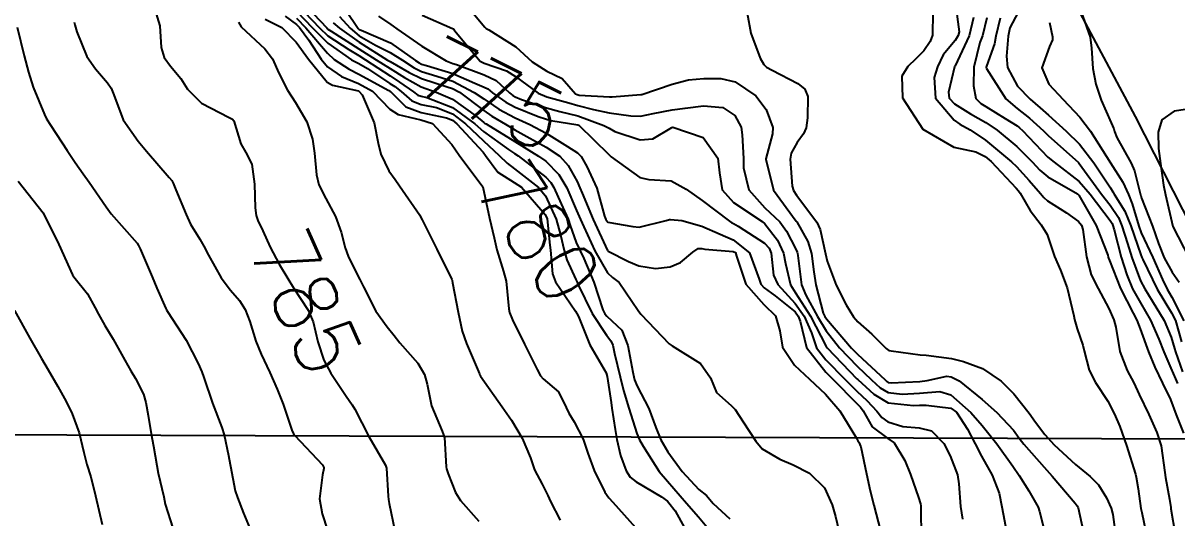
# Model space of a CAD drawing. Header units: metres. Extents: x 307586 to 320046, y 7427249 to 7434250.
# Drawn here: x 318234.5 to 318308, y 7430257.8 to 7430289.3 of the extents above; entities that cross this region are included whole.
import ezdxf
from ezdxf.enums import TextEntityAlignment as Align

# ---------------------------------------------------------------- set-up
doc = ezdxf.new("R2010")
doc.units = ezdxf.units.M
doc.header["$MEASUREMENT"] = 0
doc.linetypes.add('CONTINUO', pattern=[0])
for name, color, linetype in [('Cotas', 45, 'Continuous'), ('Curvas de Nivel 1m', 11, 'Continuous'), ('Curvas de Nivel 5m', 15, 'Continuous'), ('TEXTO', 45, 'Continuous'), ('Vias Primárias', 230, 'Continuous')]:
    doc.layers.add(name, color=color, linetype=linetype)
doc.styles.add('Style-STANDARD', font='STANDARD.shx')

msp = doc.modelspace()

# ---------------------------------------------------------------- linework, layer by layer
at = {"layer": 'Curvas de Nivel 1m', "flags": 128}
for points, elevation in [([(318252.141, 7430290.797), (318253.814, 7430289.011), (318253.892, 7430288.938), (318254.1, 7430288.797), (318255.873, 7430287.675), (318256.978, 7430286.969), (318257.857, 7430286.416), (318258.765, 7430285.859), (318259.846, 7430285.265), (318260.796, 7430284.92), (318261.839, 7430284.472), (318263.336, 7430283.387), (318263.824, 7430282.991), (318263.883, 7430282.949), (318263.985, 7430282.888), (318265.807, 7430281.775), (318267.315, 7430280.845), (318267.79, 7430280.512), (318268.625, 7430279.671), (318269.119, 7430278.82), (318269.751, 7430277.372), (318270.002, 7430276.807), (318270.211, 7430276.332), (318270.9, 7430274.798), (318271.709, 7430273.408), (318272.026, 7430273.105), (318272.465, 7430272.779), (318273.677, 7430271.008), (318273.846, 7430270.758), (318275.654, 7430268.872), (318275.843, 7430268.738), (318277.636, 7430267.616), (318278.281, 7430266.71), (318278.677, 7430265.768), (318279.606, 7430264.95), (318279.86, 7430264.687), (318280.374, 7430263.904), (318281.164, 7430262.674), (318281.576, 7430262.183), (318282.697, 7430261.522), (318283.561, 7430261.161), (318284.588, 7430260.63), (318285.544, 7430259.706), (318286.032, 7430258.615), (318286.256, 7430257.878), (318286.56, 7430256.609)], 778), ([(318262.373, 7430290.905), (318263.895, 7430289.06), (318263.984, 7430288.979), (318264.15, 7430288.886), (318265.877, 7430287.816), (318266.905, 7430286.85), (318267.857, 7430286.261), (318268.823, 7430285.796), (318269.685, 7430284.812), (318269.793, 7430284.761), (318269.842, 7430284.749), (318269.919, 7430284.732), (318271.841, 7430284.618), (318272.015, 7430284.614), (318273.843, 7430284.759), (318273.897, 7430284.769), (318275.85, 7430285.427), (318276.882, 7430285.7), (318277.854, 7430285.779), (318278.935, 7430285.785), (318279.852, 7430285.579), (318281.18, 7430284.677), (318281.834, 7430283.813), (318282.25, 7430282.666), (318282.231, 7430282.252), (318281.813, 7430280.67), (318281.811, 7430280.651), (318282.296, 7430278.665), (318283.744, 7430276.696), (318283.78, 7430276.649), (318284.498, 7430275.399), (318284.721, 7430274.63), (318284.874, 7430273.465), (318285.007, 7430272.627), (318285.474, 7430270.824), (318285.57, 7430270.621), (318285.671, 7430270.471), (318287.273, 7430268.604), (318287.647, 7430268.22), (318289.413, 7430266.573), (318289.523, 7430266.473), (318289.621, 7430266.413), (318289.794, 7430266.396), (318291.622, 7430266.484), (318292.103, 7430266.543), (318293.346, 7430266.805), (318293.627, 7430266.774), (318294.135, 7430266.515), (318295.611, 7430265.323), (318296.538, 7430264.491), (318297.592, 7430263.378), (318297.973, 7430262.86), (318298.264, 7430262.47), (318299.561, 7430261.016), (318300.076, 7430260.445), (318301.536, 7430258.708), (318301.663, 7430258.557), (318301.727, 7430258.427), (318302.045, 7430256.949)], 772), ([(318251.908, 7430290.531), (318253.348, 7430289.015), (318253.885, 7430288.507), (318255.227, 7430287.635), (318255.867, 7430287.253), (318256.291, 7430286.976), (318257.853, 7430285.95), (318258.462, 7430285.563), (318259.345, 7430284.937), (318259.634, 7430284.726), (318259.84, 7430284.651), (318260.191, 7430284.575), (318261.833, 7430283.938), (318263.261, 7430282.896), (318263.816, 7430282.419), (318265.403, 7430281.262), (318265.795, 7430281.013), (318266.024, 7430280.858), (318267.779, 7430279.491), (318268.105, 7430279.164), (318268.299, 7430278.832), (318268.773, 7430277.809), (318269.209, 7430276.818), (318269.347, 7430276.424), (318269.728, 7430275.342), (318269.97, 7430274.808), (318270.205, 7430274.318), (318270.85, 7430272.799), (318271.43, 7430271.039), (318271.538, 7430270.791), (318271.671, 7430270.635), (318272.635, 7430269.748), (318273.013, 7430268.77), (318273.33, 7430267.062), (318273.393, 7430266.763), (318273.442, 7430266.583), (318273.617, 7430266.176), (318274.346, 7430264.753), (318274.791, 7430263.548), (318275.117, 7430262.745), (318275.572, 7430261.99), (318276.481, 7430260.731), (318277.542, 7430259.591), (318278.029, 7430259.204), (318278.46, 7430258.706), (318279.518, 7430257.722)], 779), ([(318280.63, 7430289.959), (318280.862, 7430288.68), (318281.449, 7430287.094), (318281.683, 7430286.672), (318281.861, 7430286.513), (318282.211, 7430286.315), (318283.851, 7430285.479), (318284.307, 7430285.103), (318284.493, 7430284.64), (318284.475, 7430283.286), (318284.375, 7430282.642), (318284.206, 7430282.255), (318283.809, 7430281.718), (318283.432, 7430281.02), (318283.368, 7430280.654), (318283.5, 7430278.928), (318283.581, 7430278.652), (318283.769, 7430278.358), (318285.063, 7430276.63), (318285.283, 7430276.169), (318285.617, 7430274.621), (318285.718, 7430274.138), (318286.296, 7430272.614), (318286.938, 7430271.353), (318287.394, 7430270.603), (318287.67, 7430270.269), (318288.561, 7430269.486), (318289.475, 7430268.573), (318289.651, 7430268.455), (318289.801, 7430268.418), (318291.647, 7430268.178), (318292.039, 7430268.152), (318293.644, 7430267.931), (318294.41, 7430267.744), (318295.635, 7430267.296), (318296.819, 7430266.488), (318297.621, 7430265.688), (318298.603, 7430264.465), (318299.012, 7430263.874), (318299.589, 7430263.094), (318300.195, 7430262.444), (318301.564, 7430261.182), (318302.494, 7430260.416), (318303.025, 7430259.886), (318303.539, 7430259.056), (318303.824, 7430258.397), (318303.935, 7430257.99), (318304.141, 7430256.394)], 771), ([(318293.913, 7430290.53), (318294.13, 7430288.762), (318294.084, 7430288.527), (318293.89, 7430288.201), (318293.124, 7430287.294), (318292.748, 7430286.541), (318292.543, 7430285.856), (318292.638, 7430284.542), (318293.829, 7430283.126), (318294.187, 7430282.885), (318294.834, 7430282.515), (318295.813, 7430281.859), (318297.479, 7430280.483), (318297.79, 7430280.173), (318298.605, 7430279.292), (318299.331, 7430278.457), (318299.527, 7430278.21), (318299.768, 7430277.983), (318300.977, 7430277.221), (318301.755, 7430276.667), (318301.93, 7430276.428), (318302.019, 7430276.156), (318302.257, 7430274.422), (318302.563, 7430273.269), (318302.992, 7430272.411), (318303.684, 7430271.117), (318303.991, 7430270.397), (318304.126, 7430269.938), (318304.381, 7430268.393), (318304.844, 7430267.185), (318305.263, 7430266.384), (318305.622, 7430265.653), (318306.22, 7430264.374), (318306.741, 7430263.219), (318307.015, 7430262.366), (318307.257, 7430260.664), (318307.296, 7430260.363), (318307.539, 7430258.963), (318307.622, 7430258.447), (318307.635, 7430258.358), (318307.91, 7430256.747)], 769), ([(318301.909, 7430290.046), (318302.485, 7430288.424), (318302.578, 7430287.731), (318302.651, 7430286.422), (318302.847, 7430285.431), (318303.196, 7430284.416), (318303.828, 7430282.957), (318304, 7430282.583), (318304.051, 7430282.407), (318304.191, 7430282.031), (318305.103, 7430280.39), (318305.309, 7430279.908), (318305.696, 7430278.381), (318305.713, 7430278.322), (318305.771, 7430278.152), (318306.457, 7430276.373), (318306.838, 7430275.268), (318307.209, 7430274.365), (318307.714, 7430273.449), (318308.155, 7430272.801)], 763), ([(318237.715, 7430289.382), (318237.763, 7430289.201), (318237.886, 7430288.771), (318238.526, 7430287.19), (318239.077, 7430286.403), (318239.846, 7430285.507), (318240.069, 7430285.168), (318240.252, 7430284.751), (318240.846, 7430283.16), (318241.799, 7430281.784), (318242.326, 7430281.145), (318243.776, 7430279.468), (318243.933, 7430279.286), (318244.022, 7430279.126), (318244.191, 7430278.7), (318244.853, 7430277.113), (318245.139, 7430276.511), (318245.727, 7430275.536), (318245.982, 7430275.097), (318246.28, 7430274.529), (318247.088, 7430273.086), (318247.685, 7430272.301), (318248.255, 7430271.645), (318248.623, 7430271.066), (318248.907, 7430270.303), (318249.294, 7430269.055), (318249.64, 7430268.211), (318250.198, 7430267.044), (318250.665, 7430265.987), (318251.037, 7430265.036), (318251.586, 7430263.382), (318251.697, 7430263.142), (318251.789, 7430263.027), (318253.555, 7430261.159), (318253.625, 7430260.999), (318253.634, 7430260.918), (318253.548, 7430260.514), (318253.353, 7430259.003), (318253.518, 7430258.029), (318253.865, 7430256.996)], 786), ([(318248.188, 7430289.368), (318248.352, 7430289.073), (318249.872, 7430287.677), (318250.353, 7430287.045), (318250.759, 7430286.136), (318251.31, 7430285.035), (318251.835, 7430284.251), (318252.541, 7430283.023), (318252.906, 7430281.919), (318253.031, 7430281.018), (318253.159, 7430279.637), (318253.323, 7430279.014), (318253.76, 7430278.142), (318254.375, 7430277.001), (318254.731, 7430275.993), (318255.002, 7430274.991), (318255.19, 7430274.458), (318255.707, 7430273.387), (318255.927, 7430272.978), (318256.162, 7430272.51), (318256.938, 7430270.967), (318257.663, 7430269.965), (318258.113, 7430269.409), (318258.486, 7430268.947), (318259.634, 7430267.652), (318260.059, 7430266.926), (318260.227, 7430266.313), (318260.495, 7430264.921), (318261.185, 7430263.316), (318261.326, 7430262.913), (318261.426, 7430261.04), (318261.449, 7430260.911), (318261.55, 7430260.583), (318262.028, 7430259.393), (318262.341, 7430258.898), (318263.513, 7430257.578)], 784), ([(318249.898, 7430289.578), (318250.947, 7430289.039), (318251.879, 7430288.105), (318252.656, 7430287.022), (318253.848, 7430285.562), (318254.195, 7430285.354), (318255.843, 7430284.995), (318255.872, 7430284.98), (318256.069, 7430284.749), (318256.849, 7430282.97), (318257.104, 7430281.666), (318257.27, 7430280.965), (318257.782, 7430279.893), (318258.172, 7430279.349), (318258.458, 7430278.95), (318259.745, 7430277.07), (318259.823, 7430276.929), (318259.898, 7430276.772), (318260.846, 7430274.919), (318261.705, 7430273.143), (318261.783, 7430272.988), (318261.811, 7430272.908), (318261.843, 7430272.766), (318262.192, 7430270.902), (318262.45, 7430269.688), (318262.727, 7430268.894), (318263.553, 7430266.953), (318263.58, 7430266.881), (318263.594, 7430266.852), (318263.622, 7430266.806), (318265.005, 7430264.866), (318265.594, 7430264.016), (318266.278, 7430262.853), (318266.809, 7430261.603), (318267.073, 7430260.845), (318267.544, 7430259.926), (318267.906, 7430259.204), (318268.087, 7430258.832), (318268.7, 7430257.637)], 783), ([(318251.167, 7430289.771), (318251.895, 7430289.227), (318252.088, 7430289.028), (318252.666, 7430288.237), (318253.454, 7430287.014), (318253.858, 7430286.521), (318254.764, 7430285.908), (318255.848, 7430285.472), (318256.73, 7430284.971), (318257.832, 7430283.841), (318258.365, 7430283.489), (318259.825, 7430283.146), (318260.561, 7430282.923), (318261.803, 7430281.578), (318262.259, 7430280.905), (318263.773, 7430278.89), (318264.186, 7430276.883), (318264.491, 7430275.632), (318264.672, 7430274.871), (318265.087, 7430273.488), (318265.25, 7430272.865), (318265.436, 7430271.103), (318265.479, 7430270.862), (318265.668, 7430270.395), (318266.433, 7430268.852), (318267.23, 7430267.243), (318267.45, 7430266.842), (318267.621, 7430266.653), (318268.593, 7430265.805), (318269.084, 7430264.818), (318269.246, 7430264.462), (318269.594, 7430263.906), (318270.162, 7430262.804), (318270.466, 7430261.905), (318270.858, 7430260.797), (318271.539, 7430259.428), (318271.806, 7430259.056), (318272.052, 7430258.782), (318273.509, 7430257.157)], 782), ([(318251.899, 7430289.628), (318252.49, 7430289.024), (318253.869, 7430287.401), (318254.282, 7430287.004), (318255.248, 7430286.38), (318255.854, 7430286.069), (318257.784, 7430285.02), (318257.843, 7430284.987), (318257.879, 7430284.959), (318258.87, 7430283.982), (318259.83, 7430283.63), (318261.457, 7430283.283), (318261.825, 7430283.14), (318262.12, 7430282.907), (318263.796, 7430281.087), (318263.943, 7430280.888), (318264.721, 7430279.814), (318265.776, 7430279.167), (318266.226, 7430278.855), (318267.747, 7430277.124), (318267.863, 7430276.838), (318268.048, 7430275.157), (318268.074, 7430274.835), (318268.215, 7430273.339), (318268.4, 7430272.83), (318269.675, 7430270.956), (318269.765, 7430270.809), (318269.863, 7430270.616), (318270.593, 7430268.801), (318271.627, 7430267.032), (318271.702, 7430266.789), (318271.948, 7430265.126), (318272.002, 7430264.784), (318272.212, 7430263.404), (318272.319, 7430262.779), (318272.551, 7430261.759), (318272.911, 7430260.77), (318273.167, 7430260.384), (318273.546, 7430260.087), (318275.168, 7430259.113), (318275.534, 7430258.843), (318275.633, 7430258.739), (318276.037, 7430258.223), (318276.869, 7430256.726)], 781), ([(318254.23, 7430289.338), (318254.622, 7430288.999), (318255.88, 7430288.093), (318257.693, 7430286.962), (318257.862, 7430286.862), (318259.075, 7430286.161), (318259.851, 7430285.777), (318261.503, 7430285.257), (318261.845, 7430285.144), (318262.272, 7430284.906), (318263.831, 7430283.744), (318264.343, 7430283.397), (318265.223, 7430282.869), (318265.818, 7430282.518), (318266.577, 7430282.087), (318267.801, 7430281.404), (318268.675, 7430280.827), (318269.219, 7430280.25), (318269.777, 7430279.23), (318269.957, 7430278.808), (318270.092, 7430278.483), (318270.812, 7430276.799), (318271.723, 7430274.829), (318271.738, 7430274.804), (318271.768, 7430274.789), (318273.061, 7430274.114), (318273.714, 7430273.85), (318274.78, 7430273.682), (318275.713, 7430273.789), (318276.38, 7430274.069), (318277.165, 7430274.726), (318277.494, 7430274.954), (318277.725, 7430274.945), (318277.917, 7430274.91), (318279.724, 7430274.768), (318279.868, 7430274.689), (318279.95, 7430274.459), (318280.527, 7430272.682), (318281.684, 7430271.384), (318282.432, 7430270.659), (318282.705, 7430269.696), (318282.871, 7430268.652), (318283.636, 7430267.515), (318284.591, 7430266.63), (318285.613, 7430265.671), (318286.523, 7430264.611), (318287.586, 7430262.869), (318287.682, 7430262.697), (318287.742, 7430262.598), (318287.873, 7430262.301), (318288.225, 7430260.59), (318288.47, 7430259.514), (318288.693, 7430258.583), (318289.124, 7430256.96)], 777), ([(318254.637, 7430289.735), (318255.315, 7430288.989), (318255.886, 7430288.506), (318256.925, 7430287.922), (318257.87, 7430287.436), (318258.64, 7430286.948), (318259.389, 7430286.468), (318259.856, 7430286.239), (318260.839, 7430285.935), (318261.85, 7430285.609), (318263.225, 7430284.896), (318263.839, 7430284.485), (318264.797, 7430283.84), (318265.827, 7430283.278), (318266.771, 7430282.851), (318267.815, 7430282.305), (318269.162, 7430281.46), (318269.797, 7430281.059), (318270.043, 7430280.807), (318270.407, 7430280.184), (318271.029, 7430278.797), (318271.531, 7430277.007), (318271.607, 7430276.791), (318271.741, 7430276.634), (318273.322, 7430276.358), (318273.738, 7430276.321), (318275.464, 7430276.744), (318275.679, 7430276.806), (318275.744, 7430276.809), (318276.464, 7430276.733), (318277.739, 7430276.375), (318278.897, 7430275.865), (318279.731, 7430275.502), (318280.771, 7430274.68), (318281.387, 7430272.993), (318281.49, 7430272.672), (318281.7, 7430272.45), (318282.415, 7430271.936), (318283.677, 7430270.904), (318283.877, 7430270.638), (318283.996, 7430270.31), (318284.401, 7430268.633), (318285.63, 7430267.065), (318286.084, 7430266.615), (318287.608, 7430265.062), (318287.844, 7430264.835), (318288.026, 7430264.594), (318288.591, 7430263.583), (318289.586, 7430262.831), (318289.999, 7430262.566), (318290.68, 7430261.445), (318291.027, 7430260.555), (318291.538, 7430259.07), (318291.663, 7430258.677), (318291.688, 7430258.548), (318291.702, 7430258.375), (318291.724, 7430256.547)], 776), ([(318257.115, 7430289.754), (318257.896, 7430289.229), (318258.052, 7430289.115), (318258.285, 7430288.954), (318259.877, 7430287.856), (318261.438, 7430286.914), (318261.861, 7430286.753), (318262.098, 7430286.67), (318263.854, 7430286.029), (318264.63, 7430285.658), (318265.476, 7430284.866), (318265.677, 7430284.699), (318265.84, 7430284.61), (318266.241, 7430284.454), (318267.834, 7430283.912), (318268.687, 7430283.683), (318269.829, 7430283.4), (318271.493, 7430282.793), (318271.82, 7430282.621), (318272.189, 7430282.415), (318273.81, 7430281.879), (318274.618, 7430281.95), (318275.822, 7430282.67), (318275.876, 7430282.686), (318277.812, 7430282.025), (318278.745, 7430280.706), (318278.851, 7430279.771), (318279.026, 7430278.701), (318279.761, 7430277.889), (318281.578, 7430276.672), (318281.742, 7430276.532), (318282.56, 7430275.49), (318282.944, 7430274.652), (318283.067, 7430274), (318283.376, 7430272.645), (318283.695, 7430272.129), (318284.662, 7430270.63), (318285.654, 7430268.715), (318285.718, 7430268.619), (318287.624, 7430266.649), (318287.676, 7430266.599), (318288.691, 7430265.661), (318289.608, 7430265.119), (318291.227, 7430264.934), (318291.607, 7430264.962), (318292.039, 7430264.975), (318293.605, 7430264.773), (318293.964, 7430264.516), (318294.67, 7430263.431), (318295.148, 7430262.504), (318295.571, 7430261.721), (318296.235, 7430260.493), (318296.679, 7430259.351), (318296.86, 7430258.487), (318297.185, 7430256.815)], 774), ([(318259.902, 7430289.814), (318261.83, 7430288.974), (318261.893, 7430288.943), (318261.929, 7430288.91), (318262.07, 7430288.728), (318263.589, 7430286.893), (318263.862, 7430286.765), (318265.269, 7430286.281), (318265.853, 7430285.91), (318267.3, 7430284.845), (318267.841, 7430284.621), (318269.251, 7430284.233), (318269.836, 7430284.071), (318270.832, 7430283.801), (318271.831, 7430283.603), (318273.197, 7430283.408), (318273.829, 7430283.396), (318274.622, 7430283.549), (318275.833, 7430283.788), (318276.662, 7430283.905), (318277.836, 7430284.041), (318279.081, 7430283.946), (318279.83, 7430283.432), (318280.233, 7430282.686), (318280.308, 7430282.192), (318280.382, 7430280.684), (318280.388, 7430280.083), (318280.72, 7430278.681), (318281.756, 7430277.546), (318282.696, 7430276.66), (318283.138, 7430276.057), (318283.726, 7430274.914), (318283.813, 7430274.728), (318283.838, 7430274.639), (318283.857, 7430274.503), (318284.093, 7430272.636), (318284.356, 7430271.97), (318285.107, 7430270.626), (318285.664, 7430269.71), (318286.512, 7430268.611), (318287.636, 7430267.452), (318288.539, 7430266.586), (318289.108, 7430266.068), (318289.615, 7430265.767), (318290.512, 7430265.663), (318291.615, 7430265.735), (318292.911, 7430265.826), (318293.614, 7430265.629), (318294.877, 7430264.507), (318295.595, 7430263.664), (318296.534, 7430262.49), (318297.562, 7430261.086), (318297.973, 7430260.474), (318298.574, 7430259.496), (318299.166, 7430258.456), (318299.269, 7430258.193), (318299.52, 7430257.196)], 773), ([(318295.058, 7430289.666), (318294.772, 7430288.517), (318293.874, 7430286.604), (318293.845, 7430286.559), (318293.832, 7430286.53), (318293.464, 7430284.917), (318293.501, 7430284.533), (318293.839, 7430284.163), (318294.86, 7430283.542), (318295.828, 7430282.981), (318296.566, 7430282.493), (318297.807, 7430281.451), (318298.789, 7430280.465), (318299.273, 7430279.943), (318299.784, 7430279.512), (318301.683, 7430278.431), (318301.772, 7430278.346), (318302.872, 7430276.419), (318303.611, 7430274.516), (318303.641, 7430274.401), (318303.658, 7430274.337), (318303.721, 7430274.179), (318304.423, 7430272.393), (318305.238, 7430270.826), (318305.47, 7430270.382), (318305.667, 7430269.833), (318306.204, 7430268.374), (318306.618, 7430267.395), (318307.097, 7430266.365), (318307.617, 7430265.322), (318307.98, 7430264.354), (318308.431, 7430263.187)], 768), ([(318295.904, 7430289.645), (318295.615, 7430288.504), (318295.464, 7430288.082), (318295.069, 7430286.512), (318295.048, 7430285.319), (318295.19, 7430284.51), (318295.529, 7430284.193), (318295.838, 7430284.009), (318297.081, 7430283.237), (318297.826, 7430282.772), (318297.993, 7430282.646), (318298.175, 7430282.475), (318299.798, 7430280.779), (318300.192, 7430280.446), (318301.781, 7430279.213), (318302.494, 7430278.423), (318303.756, 7430276.739), (318303.886, 7430276.54), (318303.941, 7430276.407), (318304.015, 7430276.139), (318304.459, 7430274.393), (318304.821, 7430273.28), (318305.195, 7430272.385), (318305.69, 7430271.496), (318306.338, 7430270.373), (318306.867, 7430269.162), (318307.183, 7430268.365), (318307.643, 7430267.32), (318307.922, 7430266.642), (318308.061, 7430266.354)], 767), ([(318296.754, 7430289.642), (318296.484, 7430288.494), (318296.385, 7430287.998), (318295.874, 7430286.577), (318295.858, 7430286.5), (318295.872, 7430286.417), (318297.113, 7430284.487), (318297.837, 7430283.868), (318298.629, 7430283.266), (318299.507, 7430282.455), (318299.818, 7430282.152), (318301.738, 7430280.431), (318301.792, 7430280.37), (318303.222, 7430278.416), (318303.766, 7430277.71), (318304.287, 7430276.931), (318304.513, 7430276.399), (318304.866, 7430275.263), (318305.145, 7430274.386), (318305.708, 7430272.896), (318305.971, 7430272.377), (318306.449, 7430271.615), (318307.206, 7430270.365), (318307.662, 7430269.291), (318307.866, 7430268.568), (318307.926, 7430268.356), (318308.38, 7430267.089)], 766), ([(318299.902, 7430289.35), (318300.095, 7430288.448), (318300.084, 7430288.256), (318299.887, 7430287.818), (318299.413, 7430286.457), (318299.858, 7430285.436), (318300.766, 7430284.441), (318301.832, 7430283.327), (318302.503, 7430282.423), (318303.793, 7430280.41), (318304.568, 7430279.185), (318304.941, 7430278.392), (318305.175, 7430277.797), (318305.596, 7430276.382), (318305.746, 7430275.944), (318306.483, 7430274.372), (318307.108, 7430272.967), (318307.401, 7430272.363), (318307.695, 7430271.844), (318308.458, 7430270.348)], 764), ([(318234.08, 7430289.058), (318234.524, 7430287.24), (318234.8, 7430286.184), (318235.098, 7430285.231), (318235.817, 7430283.491), (318235.961, 7430283.219), (318236.225, 7430282.8), (318237.265, 7430281.205), (318237.785, 7430280.434), (318238.298, 7430279.712), (318238.681, 7430279.186), (318239.749, 7430277.603), (318240.077, 7430277.167), (318241.724, 7430275.288), (318241.824, 7430275.149), (318241.931, 7430274.936), (318242.678, 7430273.135), (318242.983, 7430272.428), (318243.554, 7430271.122), (318243.596, 7430271.045), (318243.671, 7430270.942), (318244.856, 7430269.108), (318245.631, 7430267.616), (318245.852, 7430267.098), (318245.981, 7430266.735), (318246.531, 7430265.091), (318247.129, 7430263.535), (318247.279, 7430263.083), (318247.56, 7430261.753), (318247.66, 7430261.184), (318247.673, 7430261.078), (318247.977, 7430259.513), (318248.119, 7430259.071), (318248.51, 7430258.073), (318248.927, 7430257.059)], 787), ([(318309.447, 7430283.944), (318307.836, 7430283.7), (318307.053, 7430283.145), (318306.831, 7430282.37), (318306.846, 7430281.33), (318306.978, 7430280.368), (318307.161, 7430278.984), (318307.284, 7430278.365), (318307.753, 7430276.36), (318308.793, 7430274.344)], 762), ([(318234.153, 7430279.244), (318235.743, 7430277.22), (318236.73, 7430275.21), (318237.614, 7430273.281), (318237.654, 7430273.2), (318237.692, 7430273.141), (318238.558, 7430272.063), (318239.051, 7430271.179), (318239.256, 7430270.764), (318239.662, 7430270.051), (318240.196, 7430269.165), (318240.95, 7430267.84), (318241.338, 7430267.153), (318241.618, 7430266.658), (318242.126, 7430265.66), (318242.289, 7430265.14), (318242.425, 7430264.303), (318242.627, 7430263.134), (318242.783, 7430262.35), (318242.975, 7430261.129), (318243.061, 7430260.64), (318243.424, 7430259.122), (318243.526, 7430258.665), (318244.01, 7430257.115)], 788), ([(318233.907, 7430271.001), (318234.884, 7430269.228), (318235.634, 7430267.94), (318236.063, 7430267.216), (318236.669, 7430266.152), (318237.196, 7430265.204), (318237.591, 7430264.417), (318238.04, 7430263.193), (318238.327, 7430261.955), (318238.528, 7430261.185), (318238.77, 7430260.406), (318239.078, 7430259.177), (318239.506, 7430257.35)], 789)]:
    msp.add_lwpolyline(points, dxfattribs=dict(at, elevation=elevation))
at = {"layer": 'Curvas de Nivel 5m', "flags": 128}
for points, elevation in [([(318242.856, 7430290.187), (318243.182, 7430289.137), (318243.254, 7430287.755), (318243.455, 7430287.134), (318243.857, 7430286.583), (318244.52, 7430285.79), (318244.934, 7430285.114), (318245.83, 7430284.209), (318247.599, 7430283.299), (318247.815, 7430283.189), (318247.9, 7430283.079), (318248.34, 7430281.613), (318248.655, 7430281.067), (318249.043, 7430280.319), (318249.207, 7430279.058), (318249.255, 7430277.553), (318249.308, 7430277.057), (318249.422, 7430276.737), (318249.733, 7430276.084), (318250.215, 7430275.045), (318250.79, 7430273.961), (318251.329, 7430273.034), (318251.694, 7430272.449), (318252.635, 7430271.016), (318252.942, 7430270.287), (318253.251, 7430269.006), (318253.635, 7430267.836), (318254.077, 7430266.995), (318255.054, 7430265.54), (318255.444, 7430264.982), (318255.6, 7430264.711), (318256.505, 7430262.971), (318257.556, 7430261.149), (318257.621, 7430260.959), (318257.736, 7430259.158), (318257.75, 7430258.957), (318257.788, 7430258.698), (318258.166, 7430256.95)], 785), ([(318251.903, 7430290.063), (318252.909, 7430289.02), (318253.878, 7430288.042), (318255.402, 7430286.987), (318255.701, 7430286.822), (318255.861, 7430286.739), (318256.413, 7430286.419), (318257.848, 7430285.469), (318258.159, 7430285.268), (318258.557, 7430284.949), (318259.252, 7430284.354), (318259.835, 7430284.14), (318260.822, 7430283.931), (318261.829, 7430283.538), (318262.669, 7430282.902), (318263.807, 7430281.813), (318264.814, 7430280.875), (318265.316, 7430280.395), (318265.785, 7430280.036), (318267.321, 7430278.845), (318267.765, 7430278.307), (318268.449, 7430276.829), (318268.731, 7430275.823), (318268.958, 7430274.821), (318269.131, 7430274.233), (318269.704, 7430272.966), (318269.776, 7430272.809), (318269.829, 7430272.681), (318270.744, 7430270.799), (318271.659, 7430269.428), (318271.939, 7430269.069), (318272.049, 7430268.784), (318272.159, 7430268.268), (318272.515, 7430266.777), (318272.732, 7430265.891), (318273.073, 7430264.768), (318273.196, 7430264.363), (318273.587, 7430263.161), (318273.761, 7430262.758), (318273.982, 7430262.351), (318275.005, 7430260.745), (318275.547, 7430260.116), (318276.747, 7430258.728), (318277.52, 7430257.849), (318278.477, 7430256.705)], 780), ([(318255.045, 7430290.133), (318255.83, 7430288.981), (318255.892, 7430288.917), (318256.012, 7430288.858), (318257.879, 7430288.055), (318259.478, 7430286.936), (318259.708, 7430286.779), (318259.861, 7430286.702), (318260.181, 7430286.606), (318261.855, 7430286.11), (318263.258, 7430285.487), (318263.846, 7430285.232), (318264.08, 7430285.121), (318264.391, 7430284.882), (318265.238, 7430284.27), (318265.834, 7430283.956), (318267.307, 7430283.366), (318267.826, 7430283.185), (318268.108, 7430283.118), (318269.823, 7430282.837), (318269.894, 7430282.809), (318271.795, 7430280.941), (318271.958, 7430280.788), (318273.78, 7430279.479), (318274.363, 7430279.345), (318275.778, 7430279.262), (318276.738, 7430278.73), (318277.762, 7430278.007), (318279.497, 7430276.694), (318279.647, 7430276.596), (318279.742, 7430276.548), (318280.058, 7430276.369), (318281.729, 7430275.29), (318282.03, 7430274.971), (318282.147, 7430274.664), (318282.305, 7430273.257), (318282.578, 7430272.657), (318283.685, 7430271.45), (318284.265, 7430270.634), (318284.72, 7430269.571), (318285.052, 7430268.626), (318285.641, 7430267.854), (318286.877, 7430266.607), (318287.616, 7430265.864), (318288.268, 7430265.249), (318288.896, 7430264.581), (318289.208, 7430264.185), (318289.596, 7430263.899), (318290.553, 7430263.601), (318291.593, 7430263.52), (318292.377, 7430263.324), (318293.158, 7430262.526), (318293.571, 7430261.742), (318294.024, 7430260.515), (318294.114, 7430259.947), (318294.227, 7430258.513), (318294.34, 7430257.697)], 775), ([(318292.456, 7430289.996), (318292.446, 7430288.544), (318292.288, 7430288.147), (318291.878, 7430287.541), (318291.379, 7430287.046), (318290.859, 7430286.56), (318290.478, 7430285.942), (318290.52, 7430284.563), (318291.823, 7430282.55), (318293.806, 7430281.414), (318295.2, 7430281.111), (318295.798, 7430280.815), (318296.176, 7430280.496), (318297.776, 7430278.794), (318297.928, 7430278.632), (318298.033, 7430278.476), (318298.659, 7430277.364), (318299.368, 7430276.456), (318299.744, 7430275.835), (318300.223, 7430274.445), (318300.59, 7430273.565), (318301.032, 7430272.437), (318301.458, 7430270.651), (318301.496, 7430270.432), (318301.667, 7430269.841), (318302.026, 7430268.794), (318302.104, 7430268.423), (318302.419, 7430267.197), (318302.83, 7430266.412), (318303.615, 7430265.223), (318304.05, 7430264.396), (318304.375, 7430263.612), (318304.806, 7430262.388), (318305.373, 7430260.564), (318305.418, 7430260.381), (318305.545, 7430259.622), (318305.73, 7430258.378), (318305.775, 7430258.133), (318306.144, 7430256.374)], 770), ([(318297.908, 7430290.01), (318297.373, 7430289.01), (318297.254, 7430288.486), (318297.156, 7430287.211), (318297.209, 7430286.487), (318297.855, 7430285.309), (318298.655, 7430284.468), (318299.296, 7430283.917), (318299.833, 7430283.45), (318300.963, 7430282.439), (318301.81, 7430281.593), (318302.721, 7430280.421), (318303.777, 7430278.819), (318303.926, 7430278.559), (318304.027, 7430278.406), (318304.701, 7430277.334), (318305.08, 7430276.39), (318305.725, 7430274.537), (318305.793, 7430274.379), (318305.848, 7430274.253), (318306.763, 7430272.369), (318307.68, 7430270.85), (318307.922, 7430270.356), (318308.315, 7430269.005)], 765)]:
    msp.add_lwpolyline(points, dxfattribs=dict(at, elevation=elevation))
at = {"layer": 'TEXTO', "linetype": 'CONTINUO', "flags": 128}
msp.add_lwpolyline([(318357.194, 7430262.636), (318075.305, 7430263.619)], dxfattribs=at)
at = {"layer": 'Vias Primárias', "elevation": 758.327}
msp.add_lwpolyline([(318154.574, 7430452.885), (318190.109, 7430428.439), (318232.814, 7430399.623, -0.031669), (318254.655, 7430382.781, -0.030638), (318264.415, 7430373.096, -0.037661), (318269.651, 7430366.249, -0.023011), (318276.204, 7430355.102), (318299.017, 7430311.52), (318306.069, 7430298.158, 0.03014), (318320.501, 7430274.4, -0.068407), (318323.011, 7430269.453, 0.016644), (318327.268, 7430258.353), (318332.126, 7430248.931), (318345.327, 7430223.76)], format="xyb", dxfattribs=at)
msp.add_lwpolyline([(318154.574, 7430452.885), (318190.109, 7430428.439), (318232.814, 7430399.623, -0.031669), (318254.655, 7430382.781, -0.030638), (318264.415, 7430373.096, -0.037661), (318269.651, 7430366.249, -0.023011), (318276.204, 7430355.102), (318299.017, 7430311.52), (318306.069, 7430298.158, 0.03014), (318320.501, 7430274.4, -0.068407), (318323.011, 7430269.453, 0.016644), (318327.268, 7430258.353), (318332.126, 7430248.931), (318345.327, 7430223.76)], format="xyb", dxfattribs=at)
at = {"layer": 'Vias Primárias'}
msp.add_lwpolyline([(318331.58, 7430194.882), (318336.251, 7430198.891, 0.149556), (318340.719, 7430207.364, 0.106539), (318337.959, 7430218.698), (318321.072, 7430252.565), (318305.378, 7430283.355), (318281.593, 7430327.931), (318271.679, 7430346.385, 0.010407), (318263.382, 7430361.086, 0.054659), (318256.689, 7430370.004, 0.028285), (318246.567, 7430379.648, 0.024645), (318235.691, 7430388.009, 0.005951), (318219.57, 7430398.901), (318162.937, 7430436.212)], format="xyb", dxfattribs=at)
msp.add_lwpolyline([(318331.58, 7430194.882), (318336.251, 7430198.891, 0.149556), (318340.719, 7430207.364, 0.106539), (318337.959, 7430218.698), (318321.072, 7430252.565), (318305.378, 7430283.355), (318281.593, 7430327.931), (318271.679, 7430346.385, 0.010407), (318263.382, 7430361.086, 0.054659), (318256.689, 7430370.004, 0.028285), (318246.567, 7430379.648, 0.024645), (318235.691, 7430388.009, 0.005951), (318219.57, 7430398.901), (318162.937, 7430436.212)], format="xyb", dxfattribs=at)

# ---------------------------------------------------------------- texts
at = {"layer": 'Cotas', "style": 'Style-STANDARD'}
for s, rotation, p in [('775', 333.64882, (318264.373, 7430284.802, 775)), ('780', 303.29543, (318267.323, 7430276.03, 780)), ('785', 294.55189, (318252.495, 7430271.554, 785))]:
    msp.add_text(s, height=4, rotation=rotation, dxfattribs=at).set_placement(p, align=Align.MIDDLE_CENTER)

doc.saveas('drawing.dxf')
